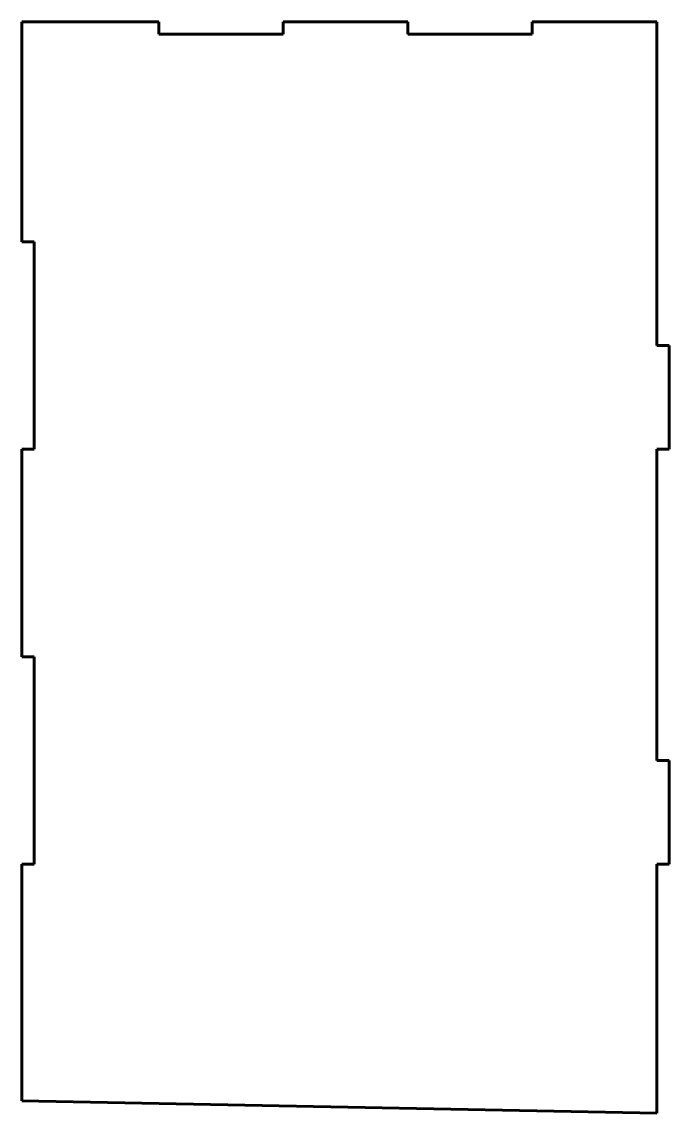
# Model space of a CAD drawing. Header units: millimetres. Extents: x 1 to 157, y -6 to 257.
import ezdxf

# ---------------------------------------------------------------- set-up
doc = ezdxf.new("R2010")
doc.units = ezdxf.units.MM
for name, pattern in [('K5LT32768', [0]), ('K5LT32771', [0]), ('K5LT_BASIC', [0])]:
    doc.linetypes.add(name, pattern=pattern)
doc.layers.add('Системный слой', color=7, linetype='Continuous')

msp = doc.modelspace()

# ---------------------------------------------------------------- linework, layer by layer
at = {"color": 150, "linetype": 'K5LT32768', "lineweight": 60, "true_color": 0x0080ff}
for p, q in [((34, 254), (64, 254)), ((94, 254), (124, 254)), ((4, 154), (4, 204)), ((154, 154), (154, 79)), ((4, 54), (4, 104))]:
    msp.add_line(p, q, dxfattribs=at)
at = {"layer": 'Системный слой', "color": 150, "linetype": 'K5LT32771', "lineweight": 60, "true_color": 0x0080ff}
for p, q in [((34, 257), (1, 257)), ((1, 257), (1, 204)), ((34, 254), (34, 257)), ((94, 257), (64, 257)), ((64, 257), (64, 254)), ((94, 254), (94, 257)), ((124, 254), (124, 257)), ((124, 257), (154, 257)), ((154, 257), (154, 179)), ((1, 204), (4, 204)), ((157, 179), (154, 179)), ((157, 154), (157, 179)), ((4, 154), (1, 154)), ((1, 154), (1, 104)), ((154, 154), (157, 154)), ((1, 104), (4, 104)), ((154, 79), (157, 79)), ((157, 79), (157, 54)), ((4, 54), (1, 54)), ((157, 54), (154, 54))]:
    msp.add_line(p, q, dxfattribs=at)
at = {"layer": 'Системный слой', "color": 150, "linetype": 'K5LT_BASIC', "lineweight": 60, "true_color": 0x0080ff}
for p, q in [((1, -3), (1, 54)), ((154, 54), (154, -6)), ((1, -3), (154, -6))]:
    msp.add_line(p, q, dxfattribs=at)

doc.saveas('drawing.dxf')
